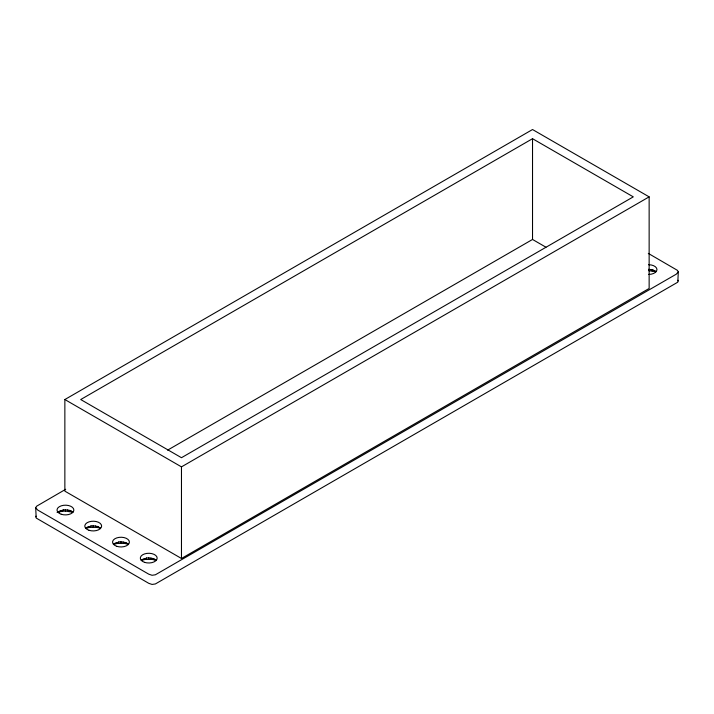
<?xml version="1.0" encoding="UTF-8"?>
<svg xmlns="http://www.w3.org/2000/svg" width="714" height="714" viewBox="0 0 714 714"><rect width="100%" height="100%" fill="white"/><g stroke="black" fill="none" stroke-linecap="round" stroke-linejoin="round"><path stroke-width="1.07" d="M648.312 253.408L677.416 270.338L678.3 271.864L677.8 282.173L155.357 583.963L152.055 584.436L148.753 583.32L36.2 518.052L35.7 507.752L36.584 506.226L65.697 489.286M35.7 516.909L35.923 516.142M678.3 271.864L676.319 274.158L155.357 574.797L152.055 575.279L148.753 574.163L37.681 510.037L35.7 507.752M63.269 509.93L58.414 512.161L61.806 511.349L63.269 509.93L65.447 509.76L69.66 510.412L72.998 512.09M91.035 525.959L86.18 528.19L89.571 527.378L91.035 525.959L93.213 525.79L97.425 526.441L100.504 528.217M118.81 541.988L113.945 544.229L117.337 543.416L118.81 541.988L120.987 541.819L125.191 542.47L128.538 544.157M146.575 558.018L141.711 560.258L145.112 559.446L146.575 558.018L148.753 557.857L152.957 558.509L156.304 560.187M58.164 512.188L61.243 510.412M85.93 528.217L89.009 526.441M113.696 544.255L116.775 542.47M141.461 560.285L144.54 558.509M64.858 399.537L532.528 129.529L649.142 196.859L649.142 288.465L181.472 558.473L64.858 491.143L64.858 399.537L181.472 466.867L649.142 196.859M532.528 138.695L80.718 399.537L181.472 457.71L633.282 196.859L532.528 138.695L532.528 239.458L167.603 450.141M57.102 512.545L59.503 511.188M85.662 528.119L87.269 527.218M113.437 544.157L115.034 543.247M141.202 560.187L142.8 559.276M61.806 511.349L65.447 511.072L72.489 512.161L69.66 510.412M89.571 527.378L96.863 527.378L100.255 528.19L97.425 526.441M117.337 543.416L124.629 543.416L128.02 544.229L125.191 542.47M145.112 559.446L152.394 559.446L155.786 560.258L152.957 558.509M648.553 269.294L652.757 269.946L656.104 271.632M648.553 270.615L655.586 271.695L652.757 269.946M532.528 239.458L545.96 247.214M654.497 270.722L655.836 271.722M154.697 559.276L156.036 560.285M126.931 543.247L128.27 544.255M71.4 511.188L72.739 512.188M650.731 269.464L652.194 270.892M150.931 558.018L152.394 559.446M123.165 541.988L124.629 543.416M95.39 525.959L96.863 527.378M67.625 509.93L69.088 511.349M678.077 280.263L678.3 281.021M181.472 466.867L181.472 558.473M148.753 557.857L148.753 559.169M120.987 541.819L120.987 543.14M93.213 525.79L93.213 527.102M65.447 509.76L65.447 511.072M648.553 264.716A8.416 4.855 0 0 1 656.96 269.571A8.416 4.855 0 0 1 648.553 274.435M61.243 514.25A8.416 4.855 0 0 0 73.863 510.037A8.416 4.855 0 0 0 61.243 505.833A8.416 4.855 0 0 0 61.243 514.25M89.009 530.279A8.416 4.855 0 0 0 101.629 526.066A8.416 4.855 0 0 0 89.009 521.863A8.416 4.855 0 0 0 89.009 530.279M116.775 546.308A8.416 4.855 0 0 0 129.395 542.104A8.416 4.855 0 0 0 116.775 537.892A8.416 4.855 0 0 0 116.775 546.308M144.54 562.337A8.416 4.855 0 0 0 157.16 558.134A8.416 4.855 0 0 0 144.54 553.921A8.416 4.855 0 0 0 144.54 562.337"/></g></svg>
